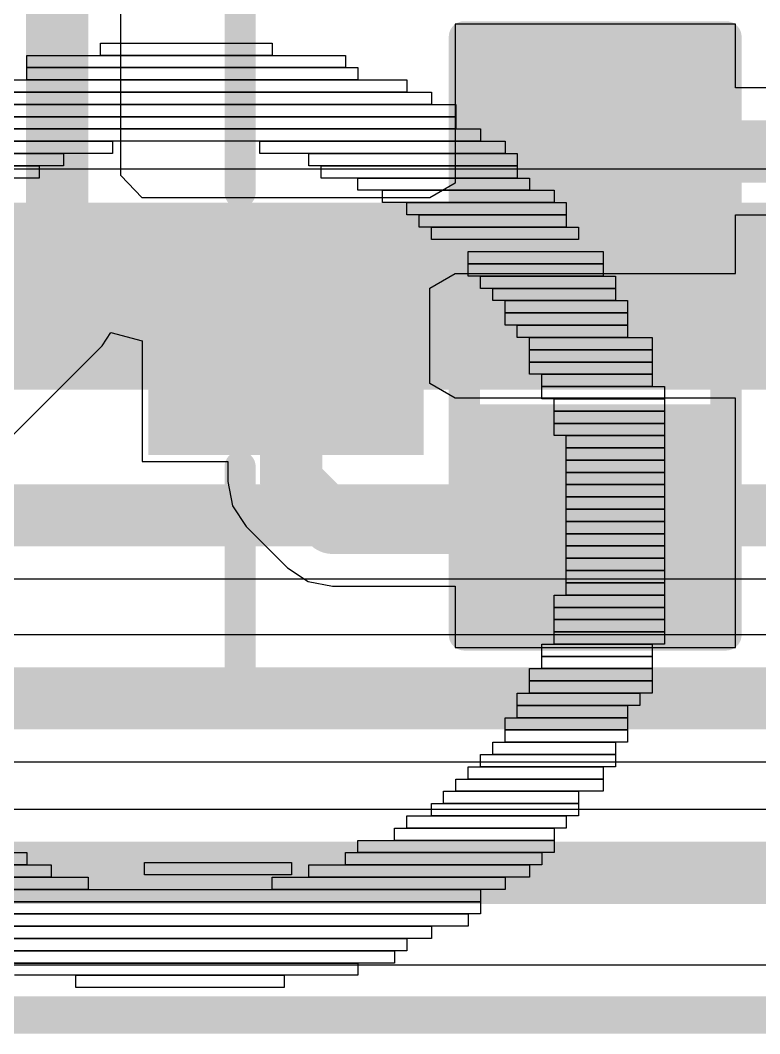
# Model space of a CAD drawing. Header units: inches. Extents: x -25 to 271, y -41 to 15.
# Drawn here: x 22.746 to 25.761, y -38.065 to -33.933 of the extents above; entities that cross this region are included whole.
import ezdxf

# ---------------------------------------------------------------- set-up
doc = ezdxf.new("R2010")
doc.units = ezdxf.units.IN
for name, color, linetype in [('Board_outline', 216, 'Continuous'), ('Bottom Layer', 5, 'Continuous'), ('Bottom Overlay', 54, 'Continuous'), ('Top Glue Points', 56, 'Continuous'), ('Top Layer', 1, 'Continuous'), ('Top Overlay', 2, 'Continuous'), ('Top Paste', 8, 'Continuous'), ('Top Solder', 216, 'Continuous')]:
    doc.layers.add(name, color=color, linetype=linetype)

# ---------------------------------------------------------------- blocks, each defined once
blk = doc.blocks.new('SOT_23_101')
at = {"layer": 'Top Layer'}
for points in [[(-0.41, 1.46), (0.41, 1.46), (0.41, 0.54), (-0.41, 0.54)], [(-1.36, -0.54), (-0.54, -0.54), (-0.54, -1.46), (-1.36, -1.46)], [(0.54, -0.54), (1.36, -0.54), (1.36, -1.46), (0.54, -1.46)]]:
    blk.add_hatch(color=1, dxfattribs=at).paths.add_polyline_path(points)
at = {"layer": 'Top Paste'}
for points in [[(-0.41, 1.46), (0.41, 1.46), (0.41, 0.54), (-0.41, 0.54)], [(-1.36, -0.54), (-0.54, -0.54), (-0.54, -1.46), (-1.36, -1.46)], [(0.54, -0.54), (1.36, -0.54), (1.36, -1.46), (0.54, -1.46)]]:
    blk.add_hatch(color=8, dxfattribs=at).paths.add_polyline_path(points)
at = {"layer": 'Top Solder'}
for points in [[(-0.5116, 1.5616), (0.5116, 1.5616), (0.5116, 0.4384), (-0.5116, 0.4384)], [(-1.4616, -0.4384), (-0.4384, -0.4384), (-0.4384, -1.5616), (-1.4616, -1.5616)], [(0.4384, -0.4384), (1.4616, -0.4384), (1.4616, -1.5616), (0.4384, -1.5616)]]:
    blk.add_hatch(color=216, dxfattribs=at).paths.add_polyline_path(points)
at = {"layer": 'Top Overlay'}
for points in [[(-0.5588, 0.8128, 0.127, 0.127, 0), (-1.5494, 0.8128, 0.127, 0.127, 0)], [(-1.5494, -0.5842, 0.127, 0.127, 0), (-1.5494, 0.8128, 0.127, 0.127, 0)], [(1.5494, 0.8128, 0.127, 0.127, 0), (0.5588, 0.8128, 0.127, 0.127, 0)], [(1.5494, -0.5842, 0.127, 0.127, 0), (1.5494, 0.8128, 0.127, 0.127, 0)], [(0.3302, -0.7874, 0.127, 0.127, 0), (-0.3302, -0.7874, 0.127, 0.127, 0)], [(-1.6764, -1.2954, 0.127, 0.127, 0), (-1.6764, -1.0414, 0.127, 0.127, 0)], [(-1.5494, -1.1684, 0.127, 0.127, 0), (-1.6764, -1.0414, 0.127, 0.127, 0)], [(-1.6764, -1.2954, 0.127, 0.127, 0), (-1.5494, -1.1684, 0.127, 0.127, 0)]]:
    blk.add_lwpolyline(points, format="xyseb", dxfattribs=at)
for points in [[(-1.5812, 0.8128, 0.0635, 0.0635, 1), (-1.5176, 0.8128, 0.0635, 0.0635, 1)], [(-1.5812, 0.8128, 0.0635, 0.0635, 1), (-1.5176, 0.8128, 0.0635, 0.0635, 1)], [(-0.5905, 0.8128, 0.0635, 0.0635, 1), (-0.5271, 0.8128, 0.0635, 0.0635, 1)], [(0.5271, 0.8128, 0.0635, 0.0635, 1), (0.5905, 0.8128, 0.0635, 0.0635, 1)], [(1.5176, 0.8128, 0.0635, 0.0635, 1), (1.5812, 0.8128, 0.0635, 0.0635, 1)], [(1.5176, 0.8128, 0.0635, 0.0635, 1), (1.5812, 0.8128, 0.0635, 0.0635, 1)], [(-1.5812, -0.5842, 0.0635, 0.0635, 1), (-1.5176, -0.5842, 0.0635, 0.0635, 1)], [(1.5176, -0.5842, 0.0635, 0.0635, 1), (1.5812, -0.5842, 0.0635, 0.0635, 1)], [(-0.3619, -0.7874, 0.0635, 0.0635, 1), (-0.2984, -0.7874, 0.0635, 0.0635, 1)], [(0.2984, -0.7874, 0.0635, 0.0635, 1), (0.3619, -0.7874, 0.0635, 0.0635, 1)], [(-1.7082, -1.0414, 0.0635, 0.0635, 1), (-1.6446, -1.0414, 0.0635, 0.0635, 1)], [(-1.7082, -1.0414, 0.0635, 0.0635, 1), (-1.6446, -1.0414, 0.0635, 0.0635, 1)], [(-1.5812, -1.1684, 0.0635, 0.0635, 1), (-1.5176, -1.1684, 0.0635, 0.0635, 1)], [(-1.5812, -1.1684, 0.0635, 0.0635, 1), (-1.5176, -1.1684, 0.0635, 0.0635, 1)], [(-1.7082, -1.2954, 0.0635, 0.0635, 1), (-1.6446, -1.2954, 0.0635, 0.0635, 1)], [(-1.7082, -1.2954, 0.0635, 0.0635, 1), (-1.6446, -1.2954, 0.0635, 0.0635, 1)]]:
    blk.add_lwpolyline(points, format="xyseb", close=True, dxfattribs=at)
blk = doc.blocks.new('RES_0603_106')
at = {"layer": 'Top Layer'}
for points in [[(-0.381, 0.4445), (-0.381, -0.4445), (-1.143, -0.4445), (-1.143, 0.4445)], [(1.143, 0.4445), (1.143, -0.4445), (0.381, -0.4445), (0.381, 0.4445)]]:
    blk.add_hatch(color=1, dxfattribs=at).paths.add_polyline_path(points)
at = {"layer": 'Top Paste'}
for points in [[(-0.381, 0.4445), (-0.381, -0.4445), (-1.143, -0.4445), (-1.143, 0.4445)], [(1.143, 0.4445), (1.143, -0.4445), (0.381, -0.4445), (0.381, 0.4445)]]:
    blk.add_hatch(color=8, dxfattribs=at).paths.add_polyline_path(points)
at = {"layer": 'Top Solder'}
for points in [[(-0.2794, 0.5461), (-0.2794, -0.5461), (-1.2446, -0.5461), (-1.2446, 0.5461)], [(1.2446, 0.5461), (1.2446, -0.5461), (0.2794, -0.5461), (0.2794, 0.5461)]]:
    blk.add_hatch(color=216, dxfattribs=at).paths.add_polyline_path(points)
at = {"layer": 'Top Overlay'}
for points in [[(-1.2192, 0.5334, 0.127, 0.127, 0), (-1.2192, -0.5334, 0.127, 0.127, 0)], [(-1.2192, 0.5334, 0.127, 0.127, 0), (1.2192, 0.5334, 0.127, 0.127, 0)], [(1.2192, 0.5334, 0.127, 0.127, 0), (1.2192, -0.5334, 0.127, 0.127, 0)], [(-1.2192, -0.5334, 0.127, 0.127, 0), (1.2192, -0.5334, 0.127, 0.127, 0)]]:
    blk.add_lwpolyline(points, format="xyseb", dxfattribs=at)
for points in [[(-1.25095, 0.5334, 0.0635, 0.0635, 1), (-1.18745, 0.5334, 0.0635, 0.0635, 1)], [(-1.25095, 0.5334, 0.0635, 0.0635, 1), (-1.18745, 0.5334, 0.0635, 0.0635, 1)], [(1.18745, 0.5334, 0.0635, 0.0635, 1), (1.25095, 0.5334, 0.0635, 0.0635, 1)], [(1.18745, 0.5334, 0.0635, 0.0635, 1), (1.25095, 0.5334, 0.0635, 0.0635, 1)], [(-1.25095, -0.5334, 0.0635, 0.0635, 1), (-1.18745, -0.5334, 0.0635, 0.0635, 1)], [(-1.25095, -0.5334, 0.0635, 0.0635, 1), (-1.18745, -0.5334, 0.0635, 0.0635, 1)], [(1.18745, -0.5334, 0.0635, 0.0635, 1), (1.25095, -0.5334, 0.0635, 0.0635, 1)], [(1.18745, -0.5334, 0.0635, 0.0635, 1), (1.25095, -0.5334, 0.0635, 0.0635, 1)]]:
    blk.add_lwpolyline(points, format="xyseb", close=True, dxfattribs=at)

msp = doc.modelspace()

# ---------------------------------------------------------------- hatches: boundary and pattern name
at = {"layer": 'Top Glue Points'}
msp.add_hatch(color=56, dxfattribs=at).paths.add_polyline_path([(25.4902, -35.0167), (24.6901, -35.0167), (24.6901, -35.4165), (25.4902, -35.4165)])

# ---------------------------------------------------------------- linework, layer by layer
at = {"layer": 'Board_outline'}
msp.add_lwpolyline([(-16.5189, -37.9885, 0.1524, 0.1524, 0), (73.4812, -37.9885, 0.1524, 0.1524, 0)], format="xyseb", dxfattribs=at)
at = {"layer": 'Bottom Layer'}
for p, q in [((33.8351, -34.5403), (13.2973, -34.5403)), ((18.7173, -36.2105), (45.7124, -36.2105)), ((47.3962, -36.4385), (18.6444, -36.4385)), ((21.5984, -36.9565), (42.1181, -36.9565)), ((42.1176, -37.1504), (21.599, -37.1504))]:
    msp.add_line(p, q, dxfattribs=at)
for points in [[(11.881, -35.0582, 0.762, 0.762, 0), (40.9514, -35.0582, 0.762, 0.762, 0)], [(18.3725, -35.9515, 0.254, 0.254, 0), (45.7124, -35.9515, 0.254, 0.254, 0)], [(12.1223, -36.6975, 0.254, 0.254, 0), (47.5035, -36.6975, 0.254, 0.254, 0)], [(21.2223, -37.4094, 0.254, 0.254, 0), (42.4942, -37.4094, 0.254, 0.254, 0)]]:
    msp.add_lwpolyline(points, format="xyseb", dxfattribs=at)
at = {"layer": 'Bottom Overlay'}
for p, q in [((23.0725, -34.0764), (23.0725, -34.0266)), ((23.0725, -34.0266), (23.7725, -34.0266)), ((23.7725, -34.0266), (23.7725, -34.0764)), ((22.7725, -34.1264), (22.7725, -34.0764)), ((22.7725, -34.0764), (24.0725, -34.0764)), ((23.7725, -34.0764), (23.0725, -34.0764)), ((24.0725, -34.0764), (24.0725, -34.1264)), ((24.0725, -34.1264), (22.7725, -34.1264)), ((22.7725, -34.1765), (22.7725, -34.1264)), ((22.7725, -34.1264), (24.1225, -34.1264)), ((24.1225, -34.1264), (24.1225, -34.1765)), ((22.5723, -34.1765), (24.3224, -34.1765)), ((24.1225, -34.1765), (22.7725, -34.1765)), ((24.3224, -34.1765), (24.3224, -34.2265)), ((22.4723, -34.2265), (24.4225, -34.2265)), ((24.3224, -34.2265), (22.5723, -34.2265)), ((24.4225, -34.2265), (24.4225, -34.2765)), ((22.3224, -34.2765), (24.5223, -34.2765)), ((24.4225, -34.2765), (22.4723, -34.2765)), ((24.5223, -34.2765), (24.5223, -34.3266)), ((24.5223, -34.3266), (22.3224, -34.3266)), ((22.3224, -34.3266), (24.5223, -34.3266)), ((24.5223, -34.3266), (24.5223, -34.3764)), ((22.1723, -34.3764), (24.6224, -34.3764)), ((24.5223, -34.3764), (22.3224, -34.3764)), ((24.6224, -34.3764), (24.6224, -34.4264)), ((22.1223, -34.4264), (23.1223, -34.4264)), ((24.6224, -34.4264), (22.1723, -34.4264)), ((23.1223, -34.4264), (23.1223, -34.4764)), ((23.7225, -34.4764), (23.7225, -34.4264)), ((23.7225, -34.4264), (24.7225, -34.4264)), ((24.7225, -34.4264), (24.7225, -34.4764)), ((22.0725, -34.4764), (22.9224, -34.4764)), ((23.1223, -34.4764), (22.1223, -34.4764)), ((22.9224, -34.4764), (22.9224, -34.5265)), ((24.7225, -34.4764), (23.7225, -34.4764)), ((23.9224, -34.5265), (23.9224, -34.4764)), ((23.9224, -34.4764), (24.7725, -34.4764)), ((24.7725, -34.4764), (24.7725, -34.5265)), ((22.9224, -34.5265), (22.0725, -34.5265)), ((22.0725, -34.5265), (22.8223, -34.5265)), ((22.8223, -34.5265), (22.8223, -34.5765)), ((24.7725, -34.5265), (23.9224, -34.5265)), ((23.9724, -34.5765), (23.9724, -34.5265)), ((23.9724, -34.5265), (24.7725, -34.5265)), ((24.7725, -34.5265), (24.7725, -34.5765)), ((22.8223, -34.5765), (22.0725, -34.5765)), ((24.7725, -34.5765), (23.9724, -34.5765)), ((24.1225, -34.6266), (24.1225, -34.5765)), ((24.1225, -34.5765), (24.8223, -34.5765)), ((24.8223, -34.5765), (24.8223, -34.6266)), ((24.8223, -34.6266), (24.1225, -34.6266)), ((24.2223, -34.6766), (24.2223, -34.6266)), ((24.2223, -34.6266), (24.9224, -34.6266)), ((24.9224, -34.6266), (24.9224, -34.6766)), ((24.9224, -34.6766), (24.2223, -34.6766)), ((24.3224, -34.7264), (24.3224, -34.6766)), ((24.3224, -34.6766), (24.9724, -34.6766)), ((24.9724, -34.6766), (24.9724, -34.7264)), ((24.9724, -34.7264), (24.3224, -34.7264)), ((24.3724, -34.7764), (24.3724, -34.7264)), ((24.3724, -34.7264), (24.9724, -34.7264)), ((24.9724, -34.7264), (24.9724, -34.7764)), ((24.9724, -34.7764), (24.3724, -34.7764)), ((24.4225, -34.8264), (24.4225, -34.7764)), ((24.4225, -34.7764), (25.0224, -34.7764)), ((25.0224, -34.7764), (25.0224, -34.8264)), ((25.0224, -34.8264), (24.4225, -34.8264)), ((24.5723, -34.9265), (24.5723, -34.8765)), ((24.5723, -34.8765), (25.1225, -34.8765)), ((25.1225, -34.8765), (25.1225, -34.9265)), ((24.5723, -34.9766), (24.5723, -34.9265)), ((24.5723, -34.9265), (25.1225, -34.9265)), ((25.1225, -34.9265), (24.5723, -34.9265)), ((25.1225, -34.9265), (25.1225, -34.9766)), ((25.1225, -34.9766), (24.5723, -34.9766)), ((24.6224, -35.0266), (24.6224, -34.9766)), ((24.6224, -34.9766), (25.1723, -34.9766)), ((25.1723, -34.9766), (25.1723, -35.0266)), ((25.1723, -35.0266), (24.6224, -35.0266)), ((24.6724, -35.0764), (24.6724, -35.0266)), ((24.6724, -35.0266), (25.1723, -35.0266)), ((25.1723, -35.0266), (25.1723, -35.0764)), ((25.1723, -35.0764), (24.6724, -35.0764)), ((24.7225, -35.1264), (24.7225, -35.0764)), ((24.7225, -35.0764), (25.2223, -35.0764)), ((25.2223, -35.0764), (25.2223, -35.1264)), ((25.2223, -35.1264), (24.7225, -35.1264)), ((24.7225, -35.1765), (24.7225, -35.1264)), ((24.7225, -35.1264), (25.2223, -35.1264)), ((25.2223, -35.1264), (25.2223, -35.1765)), ((25.2223, -35.1765), (24.7225, -35.1765)), ((24.7725, -35.2265), (24.7725, -35.1765)), ((24.7725, -35.1765), (25.2223, -35.1765)), ((25.2223, -35.1765), (25.2223, -35.2265)), ((25.2223, -35.2265), (24.7725, -35.2265)), ((24.8223, -35.2765), (24.8223, -35.2265)), ((24.8223, -35.2265), (25.3224, -35.2265)), ((25.3224, -35.2265), (25.3224, -35.2765)), ((25.3224, -35.2765), (24.8223, -35.2765)), ((24.8223, -35.3266), (24.8223, -35.2765)), ((24.8223, -35.2765), (25.3224, -35.2765)), ((25.3224, -35.2765), (25.3224, -35.3266)), ((25.3224, -35.3266), (24.8223, -35.3266)), ((24.8223, -35.3764), (24.8223, -35.3266)), ((24.8223, -35.3266), (25.3224, -35.3266)), ((25.3224, -35.3266), (25.3224, -35.3764)), ((25.3224, -35.3764), (24.8223, -35.3764)), ((24.8723, -35.4264), (24.8723, -35.3764)), ((24.8723, -35.3764), (25.3224, -35.3764)), ((25.3224, -35.3764), (25.3224, -35.4264)), ((25.3224, -35.4264), (24.8723, -35.4264)), ((24.8723, -35.4764), (24.8723, -35.4264)), ((24.8723, -35.4264), (25.3724, -35.4264)), ((25.3724, -35.4264), (25.3724, -35.4764)), ((25.3724, -35.4764), (24.8723, -35.4764)), ((24.9224, -35.5265), (24.9224, -35.4764)), ((24.9224, -35.4764), (25.3724, -35.4764)), ((25.3724, -35.4764), (25.3724, -35.5265)), ((25.3724, -35.5265), (24.9224, -35.5265)), ((24.9224, -35.5765), (24.9224, -35.5265)), ((24.9224, -35.5265), (25.3724, -35.5265)), ((25.3724, -35.5265), (25.3724, -35.5765)), ((25.3724, -35.5765), (24.9224, -35.5765)), ((24.9224, -35.6265), (24.9224, -35.5765)), ((24.9224, -35.5765), (25.3724, -35.5765)), ((25.3724, -35.5765), (25.3724, -35.6265)), ((25.3724, -35.6265), (24.9224, -35.6265)), ((24.9724, -35.6766), (24.9724, -35.6265)), ((24.9724, -35.6265), (25.3724, -35.6265)), ((25.3724, -35.6265), (25.3724, -35.6766)), ((25.3724, -35.6766), (24.9724, -35.6766)), ((24.9724, -35.7264), (24.9724, -35.6766)), ((24.9724, -35.6766), (25.3724, -35.6766)), ((25.3724, -35.6766), (25.3724, -35.7264)), ((24.9724, -35.7764), (24.9724, -35.7264)), ((24.9724, -35.7264), (25.3724, -35.7264)), ((25.3724, -35.7264), (24.9724, -35.7264)), ((25.3724, -35.7264), (25.3724, -35.7764)), ((25.3724, -35.7764), (24.9724, -35.7764)), ((24.9724, -35.8264), (24.9724, -35.7764)), ((24.9724, -35.7764), (25.3724, -35.7764)), ((25.3724, -35.7764), (25.3724, -35.8264)), ((24.9724, -35.8765), (24.9724, -35.8264)), ((24.9724, -35.8264), (25.3724, -35.8264)), ((25.3724, -35.8264), (24.9724, -35.8264)), ((25.3724, -35.8264), (25.3724, -35.8765)), ((25.3724, -35.8765), (24.9724, -35.8765)), ((24.9724, -35.9265), (24.9724, -35.8765)), ((24.9724, -35.8765), (25.3724, -35.8765)), ((25.3724, -35.8765), (25.3724, -35.9265)), ((25.3724, -35.9265), (24.9724, -35.9265)), ((24.9724, -35.9766), (24.9724, -35.9265)), ((24.9724, -35.9265), (25.3724, -35.9265)), ((25.3724, -35.9265), (25.3724, -35.9766)), ((25.3724, -35.9766), (24.9724, -35.9766)), ((24.9724, -36.0266), (24.9724, -35.9766)), ((24.9724, -35.9766), (25.3724, -35.9766)), ((25.3724, -35.9766), (25.3724, -36.0266)), ((25.3724, -36.0266), (24.9724, -36.0266)), ((24.9724, -36.0764), (24.9724, -36.0266)), ((24.9724, -36.0266), (25.3724, -36.0266)), ((25.3724, -36.0266), (25.3724, -36.0764)), ((25.3724, -36.0764), (24.9724, -36.0764)), ((24.9724, -36.1264), (24.9724, -36.0764)), ((24.9724, -36.0764), (25.3724, -36.0764)), ((25.3724, -36.0764), (25.3724, -36.1264)), ((25.3724, -36.1264), (24.9724, -36.1264)), ((24.9724, -36.1765), (24.9724, -36.1264)), ((24.9724, -36.1264), (25.3724, -36.1264)), ((25.3724, -36.1264), (25.3724, -36.1765)), ((25.3724, -36.1765), (24.9724, -36.1765)), ((24.9724, -36.2265), (24.9724, -36.1765)), ((24.9724, -36.1765), (25.3724, -36.1765)), ((25.3724, -36.1765), (25.3724, -36.2265)), ((25.3724, -36.2265), (24.9724, -36.2265)), ((24.9724, -36.2765), (24.9724, -36.2265)), ((24.9724, -36.2265), (25.3724, -36.2265)), ((25.3724, -36.2265), (25.3724, -36.2765)), ((24.9224, -36.3266), (24.9224, -36.2765)), ((24.9224, -36.2765), (25.3724, -36.2765)), ((25.3724, -36.2765), (24.9724, -36.2765)), ((25.3724, -36.2765), (25.3724, -36.3266)), ((24.9224, -36.3764), (24.9224, -36.3266)), ((24.9224, -36.3266), (25.3724, -36.3266)), ((25.3724, -36.3266), (24.9224, -36.3266)), ((25.3724, -36.3266), (25.3724, -36.3764)), ((25.3724, -36.3764), (24.9224, -36.3764)), ((24.9224, -36.4264), (24.9224, -36.3764)), ((24.9224, -36.3764), (25.3724, -36.3764)), ((25.3724, -36.3764), (25.3724, -36.4264)), ((25.3724, -36.4264), (24.9224, -36.4264)), ((24.9224, -36.4764), (24.9224, -36.4264)), ((24.9224, -36.4264), (25.3724, -36.4264)), ((25.3724, -36.4264), (25.3724, -36.4764)), ((24.8723, -36.5265), (24.8723, -36.4764)), ((24.8723, -36.4764), (25.3224, -36.4764)), ((25.3724, -36.4764), (24.9224, -36.4764)), ((25.3224, -36.4764), (25.3224, -36.5265)), ((24.8723, -36.5765), (24.8723, -36.5265)), ((24.8723, -36.5265), (25.3224, -36.5265)), ((25.3224, -36.5265), (24.8723, -36.5265)), ((25.3224, -36.5265), (25.3224, -36.5765)), ((24.8223, -36.6265), (24.8223, -36.5765)), ((24.8223, -36.5765), (25.3224, -36.5765)), ((25.3224, -36.5765), (24.8723, -36.5765)), ((25.3224, -36.5765), (25.3224, -36.6265)), ((24.8223, -36.6766), (24.8223, -36.6265)), ((24.8223, -36.6265), (25.3224, -36.6265)), ((25.3224, -36.6265), (24.8223, -36.6265)), ((25.3224, -36.6265), (25.3224, -36.6766)), ((24.7725, -36.7264), (24.7725, -36.6766)), ((24.7725, -36.6766), (25.2724, -36.6766)), ((25.3224, -36.6766), (24.8223, -36.6766)), ((25.2724, -36.6766), (25.2724, -36.7264)), ((25.2724, -36.7264), (24.7725, -36.7264)), ((24.7725, -36.7764), (24.7725, -36.7264)), ((24.7725, -36.7264), (25.2223, -36.7264)), ((25.2223, -36.7264), (25.2223, -36.7764)), ((24.7225, -36.8264), (24.7225, -36.7764)), ((24.7225, -36.7764), (25.2223, -36.7764)), ((25.2223, -36.7764), (24.7725, -36.7764)), ((25.2223, -36.7764), (25.2223, -36.8264)), ((25.2223, -36.8264), (24.7225, -36.8264)), ((24.7225, -36.8765), (24.7225, -36.8264)), ((24.7225, -36.8264), (25.2223, -36.8264)), ((25.2223, -36.8264), (25.2223, -36.8765)), ((24.6724, -36.9265), (24.6724, -36.8765)), ((24.6724, -36.8765), (25.1723, -36.8765)), ((25.2223, -36.8765), (24.7225, -36.8765)), ((25.1723, -36.8765), (25.1723, -36.9265)), ((24.6224, -36.9766), (24.6224, -36.9265)), ((24.6224, -36.9265), (25.1723, -36.9265)), ((25.1723, -36.9265), (24.6724, -36.9265)), ((25.1723, -36.9265), (25.1723, -36.9766)), ((24.5723, -37.0266), (24.5723, -36.9766)), ((24.5723, -36.9766), (25.1225, -36.9766)), ((25.1723, -36.9766), (24.6224, -36.9766)), ((25.1225, -36.9766), (25.1225, -37.0266)), ((24.5223, -37.0764), (24.5223, -37.0266)), ((24.5223, -37.0266), (25.1225, -37.0266)), ((25.1225, -37.0266), (24.5723, -37.0266)), ((25.1225, -37.0266), (25.1225, -37.0764)), ((24.4723, -37.1264), (24.4723, -37.0764)), ((24.4723, -37.0764), (25.0224, -37.0764)), ((25.1225, -37.0764), (24.5223, -37.0764)), ((25.0224, -37.0764), (25.0224, -37.1264)), ((24.4225, -37.1765), (24.4225, -37.1264)), ((24.4225, -37.1264), (25.0224, -37.1264)), ((25.0224, -37.1264), (24.4723, -37.1264)), ((25.0224, -37.1264), (25.0224, -37.1765)), ((24.3224, -37.2265), (24.3224, -37.1765)), ((24.3224, -37.1765), (24.9724, -37.1765)), ((25.0224, -37.1765), (24.4225, -37.1765)), ((24.9724, -37.1765), (24.9724, -37.2265)), ((24.2724, -37.2765), (24.2724, -37.2265)), ((24.2724, -37.2265), (24.9224, -37.2265)), ((24.9724, -37.2265), (24.3224, -37.2265)), ((24.9224, -37.2265), (24.9224, -37.2765)), ((24.1225, -37.3266), (24.1225, -37.2765)), ((24.1225, -37.2765), (24.9224, -37.2765)), ((24.9224, -37.2765), (24.2724, -37.2765)), ((24.9224, -37.2765), (24.9224, -37.3266)), ((21.9724, -37.3266), (22.7725, -37.3266)), ((22.7725, -37.3266), (22.7725, -37.3764)), ((24.0725, -37.3764), (24.0725, -37.3266)), ((24.0725, -37.3266), (24.8723, -37.3266)), ((24.9224, -37.3266), (24.1225, -37.3266)), ((24.8723, -37.3266), (24.8723, -37.3764)), ((22.7725, -37.3764), (21.9724, -37.3764)), ((22.0725, -37.3764), (22.8723, -37.3764)), ((22.8723, -37.3764), (22.8723, -37.4264)), ((23.2523, -37.4165), (23.2523, -37.3664)), ((23.2523, -37.3664), (23.8525, -37.3664)), ((23.8525, -37.3664), (23.8525, -37.4165)), ((23.9224, -37.4264), (23.9224, -37.3764)), ((23.9224, -37.3764), (24.8223, -37.3764)), ((24.8723, -37.3764), (24.0725, -37.3764)), ((24.8223, -37.3764), (24.8223, -37.4264)), ((22.8723, -37.4264), (22.0725, -37.4264)), ((22.1223, -37.4264), (23.0224, -37.4264)), ((23.0224, -37.4264), (23.0224, -37.4764)), ((23.8525, -37.4165), (23.2523, -37.4165)), ((23.7725, -37.4764), (23.7725, -37.4264)), ((23.7725, -37.4264), (24.7225, -37.4264)), ((24.8223, -37.4264), (23.9224, -37.4264)), ((24.7225, -37.4264), (24.7225, -37.4764)), ((23.0224, -37.4764), (22.1223, -37.4764)), ((22.1723, -37.4764), (24.6224, -37.4764)), ((24.7225, -37.4764), (23.7725, -37.4764)), ((24.6224, -37.4764), (24.6224, -37.5265)), ((24.6224, -37.5265), (22.1723, -37.5265)), ((22.2223, -37.5265), (24.6224, -37.5265)), ((24.6224, -37.5265), (24.6224, -37.5765)), ((24.6224, -37.5765), (22.2223, -37.5765)), ((22.3224, -37.5765), (24.5723, -37.5765)), ((24.5723, -37.5765), (24.5723, -37.6265)), ((24.5723, -37.6265), (22.3224, -37.6265)), ((22.4723, -37.6265), (24.4225, -37.6265)), ((24.4225, -37.6265), (24.4225, -37.6766)), ((24.4225, -37.6766), (22.4723, -37.6766)), ((22.5723, -37.6766), (24.3224, -37.6766)), ((24.3224, -37.6766), (24.3224, -37.7264)), ((24.3224, -37.7264), (22.5723, -37.7264)), ((22.5723, -37.7264), (24.2724, -37.7264)), ((24.2724, -37.7264), (24.2724, -37.7764)), ((24.2724, -37.7764), (22.5723, -37.7764)), ((22.7225, -37.7764), (24.1225, -37.7764)), ((24.1225, -37.7764), (24.1225, -37.8264)), ((24.1225, -37.8264), (22.7225, -37.8264)), ((22.9724, -37.8765), (22.9724, -37.8264)), ((22.9724, -37.8264), (23.8223, -37.8264)), ((23.8223, -37.8264), (23.8223, -37.8765)), ((23.8223, -37.8765), (22.9724, -37.8765))]:
    msp.add_line(p, q, dxfattribs=at)
at = {"layer": 'Top Layer'}
for p, q in [((23.1553, -34.5666), (23.1553, -33.7768)), ((25.6616, -33.9499), (24.5186, -33.9499)), ((24.5186, -33.9499), (24.5186, -34.5974)), ((25.6616, -34.2088), (25.6616, -33.9499)), ((25.9918, -34.2088), (25.6616, -34.2088)), ((23.2425, -34.6575), (23.1553, -34.5666)), ((24.5186, -34.5974), (24.4165, -34.6575)), ((23.2823, -34.6575), (23.2425, -34.6575)), ((24.3916, -34.6575), (23.2823, -34.6575)), ((24.4165, -34.6575), (24.3916, -34.6575)), ((25.6616, -34.9659), (25.6616, -34.7268)), ((25.6616, -34.7268), (25.9918, -34.7268)), ((24.4165, -35.026), (24.5186, -34.9659)), ((24.5186, -34.9659), (24.5435, -34.9659)), ((24.5435, -34.9659), (25.6616, -34.9659)), ((24.4165, -35.4138), (24.4165, -35.026)), ((23.0794, -35.2608), (23.1155, -35.2068)), ((23.1155, -35.2068), (23.2425, -35.2406)), ((22.4165, -35.9237), (23.0794, -35.2608)), ((23.2425, -35.2406), (23.2425, -35.7315)), ((24.5186, -35.4739), (24.4165, -35.4138)), ((25.6616, -35.4739), (24.5186, -35.4739)), ((25.6616, -36.4899), (25.6616, -35.4739)), ((23.2425, -35.7315), (23.5916, -35.7315)), ((23.5916, -35.7315), (23.5916, -35.814)), ((23.5916, -35.814), (23.6113, -35.9131)), ((23.6113, -35.9131), (23.6675, -35.9971)), ((23.6675, -35.9971), (23.8354, -36.165)), ((23.8354, -36.165), (23.9194, -36.2212)), ((23.9194, -36.2212), (24.0185, -36.2409)), ((24.0185, -36.2409), (24.5186, -36.2409)), ((24.5186, -36.2409), (24.5186, -36.4899)), ((24.5186, -36.4899), (25.6616, -36.4899)), ((30.5515, -37.7846), (21.6306, -37.7846))]:
    msp.add_line(p, q, dxfattribs=at)
for points in [[(22.8963, -35.0777, 0.254, 0.254, 0), (22.8963, -33.6695, 0.254, 0.254, 0)], [(25.0901, -34.4579, 0.254, 0.254, 0), (25.1, -34.4678, 0.254, 0.254, 0)], [(25.1, -34.4678, 0.254, 0.254, 0), (26.5633, -34.4678, 0.254, 0.254, 0)], [(21.8295, -36.1445, 0.254, 0.254, 0), (22.8963, -35.0777, 0.254, 0.254, 0)], [(23.8295, -35.1945, 0.254, 0.254, 0), (23.8506, -35.2156, 0.254, 0.254, 0)], [(23.8506, -35.814, 0.254, 0.254, 0), (23.8506, -35.2156, 0.254, 0.254, 0)], [(23.8506, -35.814, 0.254, 0.254, 0), (24.0185, -35.9819, 0.254, 0.254, 0)], [(24.0185, -35.9819, 0.254, 0.254, 0), (25.0901, -35.9819, 0.254, 0.254, 0)]]:
    msp.add_lwpolyline(points, format="xyseb", dxfattribs=at)
for points in [[(25.0266, -34.4579, 0.127, 0.127, 1), (25.1536, -34.4579, 0.127, 0.127, 1)], [(25.0365, -34.4678, 0.127, 0.127, 1), (25.1635, -34.4678, 0.127, 0.127, 1)], [(25.0365, -34.4678, 0.127, 0.127, 1), (25.1635, -34.4678, 0.127, 0.127, 1)], [(22.8328, -35.0777, 0.127, 0.127, 1), (22.9598, -35.0777, 0.127, 0.127, 1)], [(22.8328, -35.0777, 0.127, 0.127, 1), (22.9598, -35.0777, 0.127, 0.127, 1)], [(23.766, -35.1945, 0.127, 0.127, 1), (23.893, -35.1945, 0.127, 0.127, 1)], [(23.7871, -35.2156, 0.127, 0.127, 1), (23.9141, -35.2156, 0.127, 0.127, 1)], [(23.7871, -35.2156, 0.127, 0.127, 1), (23.9141, -35.2156, 0.127, 0.127, 1)], [(23.7871, -35.814, 0.127, 0.127, 1), (23.9141, -35.814, 0.127, 0.127, 1)], [(23.7871, -35.814, 0.127, 0.127, 1), (23.9141, -35.814, 0.127, 0.127, 1)], [(23.955, -35.9819, 0.127, 0.127, 1), (24.082, -35.9819, 0.127, 0.127, 1)], [(23.955, -35.9819, 0.127, 0.127, 1), (24.082, -35.9819, 0.127, 0.127, 1)], [(25.0266, -35.9819, 0.127, 0.127, 1), (25.1536, -35.9819, 0.127, 0.127, 1)]]:
    msp.add_lwpolyline(points, format="xyseb", close=True, dxfattribs=at)

# ---------------------------------------------------------------- block references
for name, p, rotation in [('SOT_23_101', (22.8295, -35.1945), 270), ('RES_0603_106', (25.0901, -35.2199), 90)]:
    msp.add_blockref(name, p, dxfattribs=dict(rotation=rotation))

doc.saveas('drawing.dxf')
